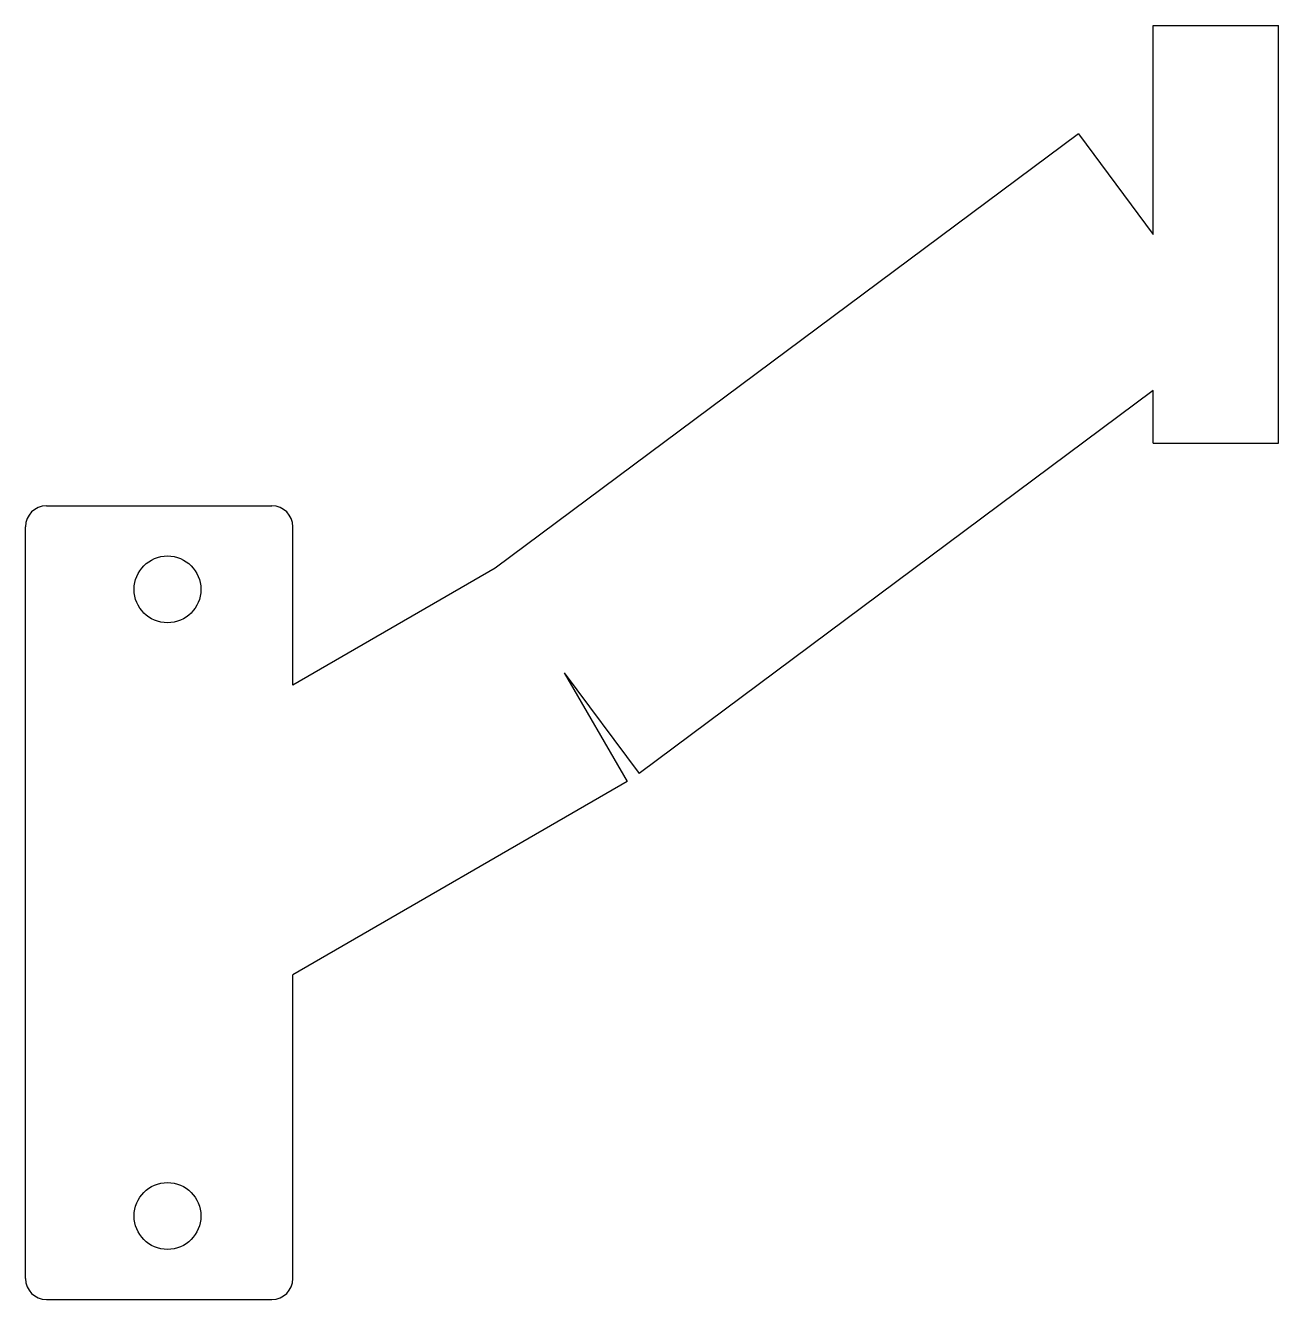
# Model space of a CAD drawing. Header units: millimetres. Extents: x -37.8 to 22.2, y -51 to 10.
import ezdxf

# ---------------------------------------------------------------- set-up
doc = ezdxf.new("R2010")
doc.units = ezdxf.units.MM

msp = doc.modelspace()

# ---------------------------------------------------------------- linework, layer by layer
for p, q in [((16.2, 0), (16.2, 10)), ((16.2, 10), (22.2, 10)), ((22.2, -10), (22.2, 10)), ((12.616, 4.812), (-15.306, -15.981)), ((12.616, 4.812), (16.2, 0)), ((16.2, -7.481), (-8.416, -25.812)), ((16.2, -10), (16.2, -7.481)), ((16.2, -10), (22.2, -10)), ((-36.8, -13), (-26, -13)), ((-37.8, -50), (-37.8, -14)), ((-25, -21.593), (-25, -14)), ((-15.306, -15.981), (-25, -21.593)), ((-12, -21), (-8.416, -25.812)), ((-12, -21), (-8.994, -26.193)), ((-8.994, -26.193), (-25, -35.459)), ((-25, -50), (-25, -35.459)), ((-36.8, -51), (-26, -51))]:
    msp.add_line(p, q)
for centre in [(-31, -17), (-31, -47)]:
    msp.add_circle(centre, 1.6)
for centre, start, end in [((-36.8, -14), 90, 180), ((-26, -14), 0, 90), ((-36.8, -50), 180, 270), ((-26, -50), -90, 0)]:
    msp.add_arc(centre, 1, start, end)

doc.saveas('drawing.dxf')
